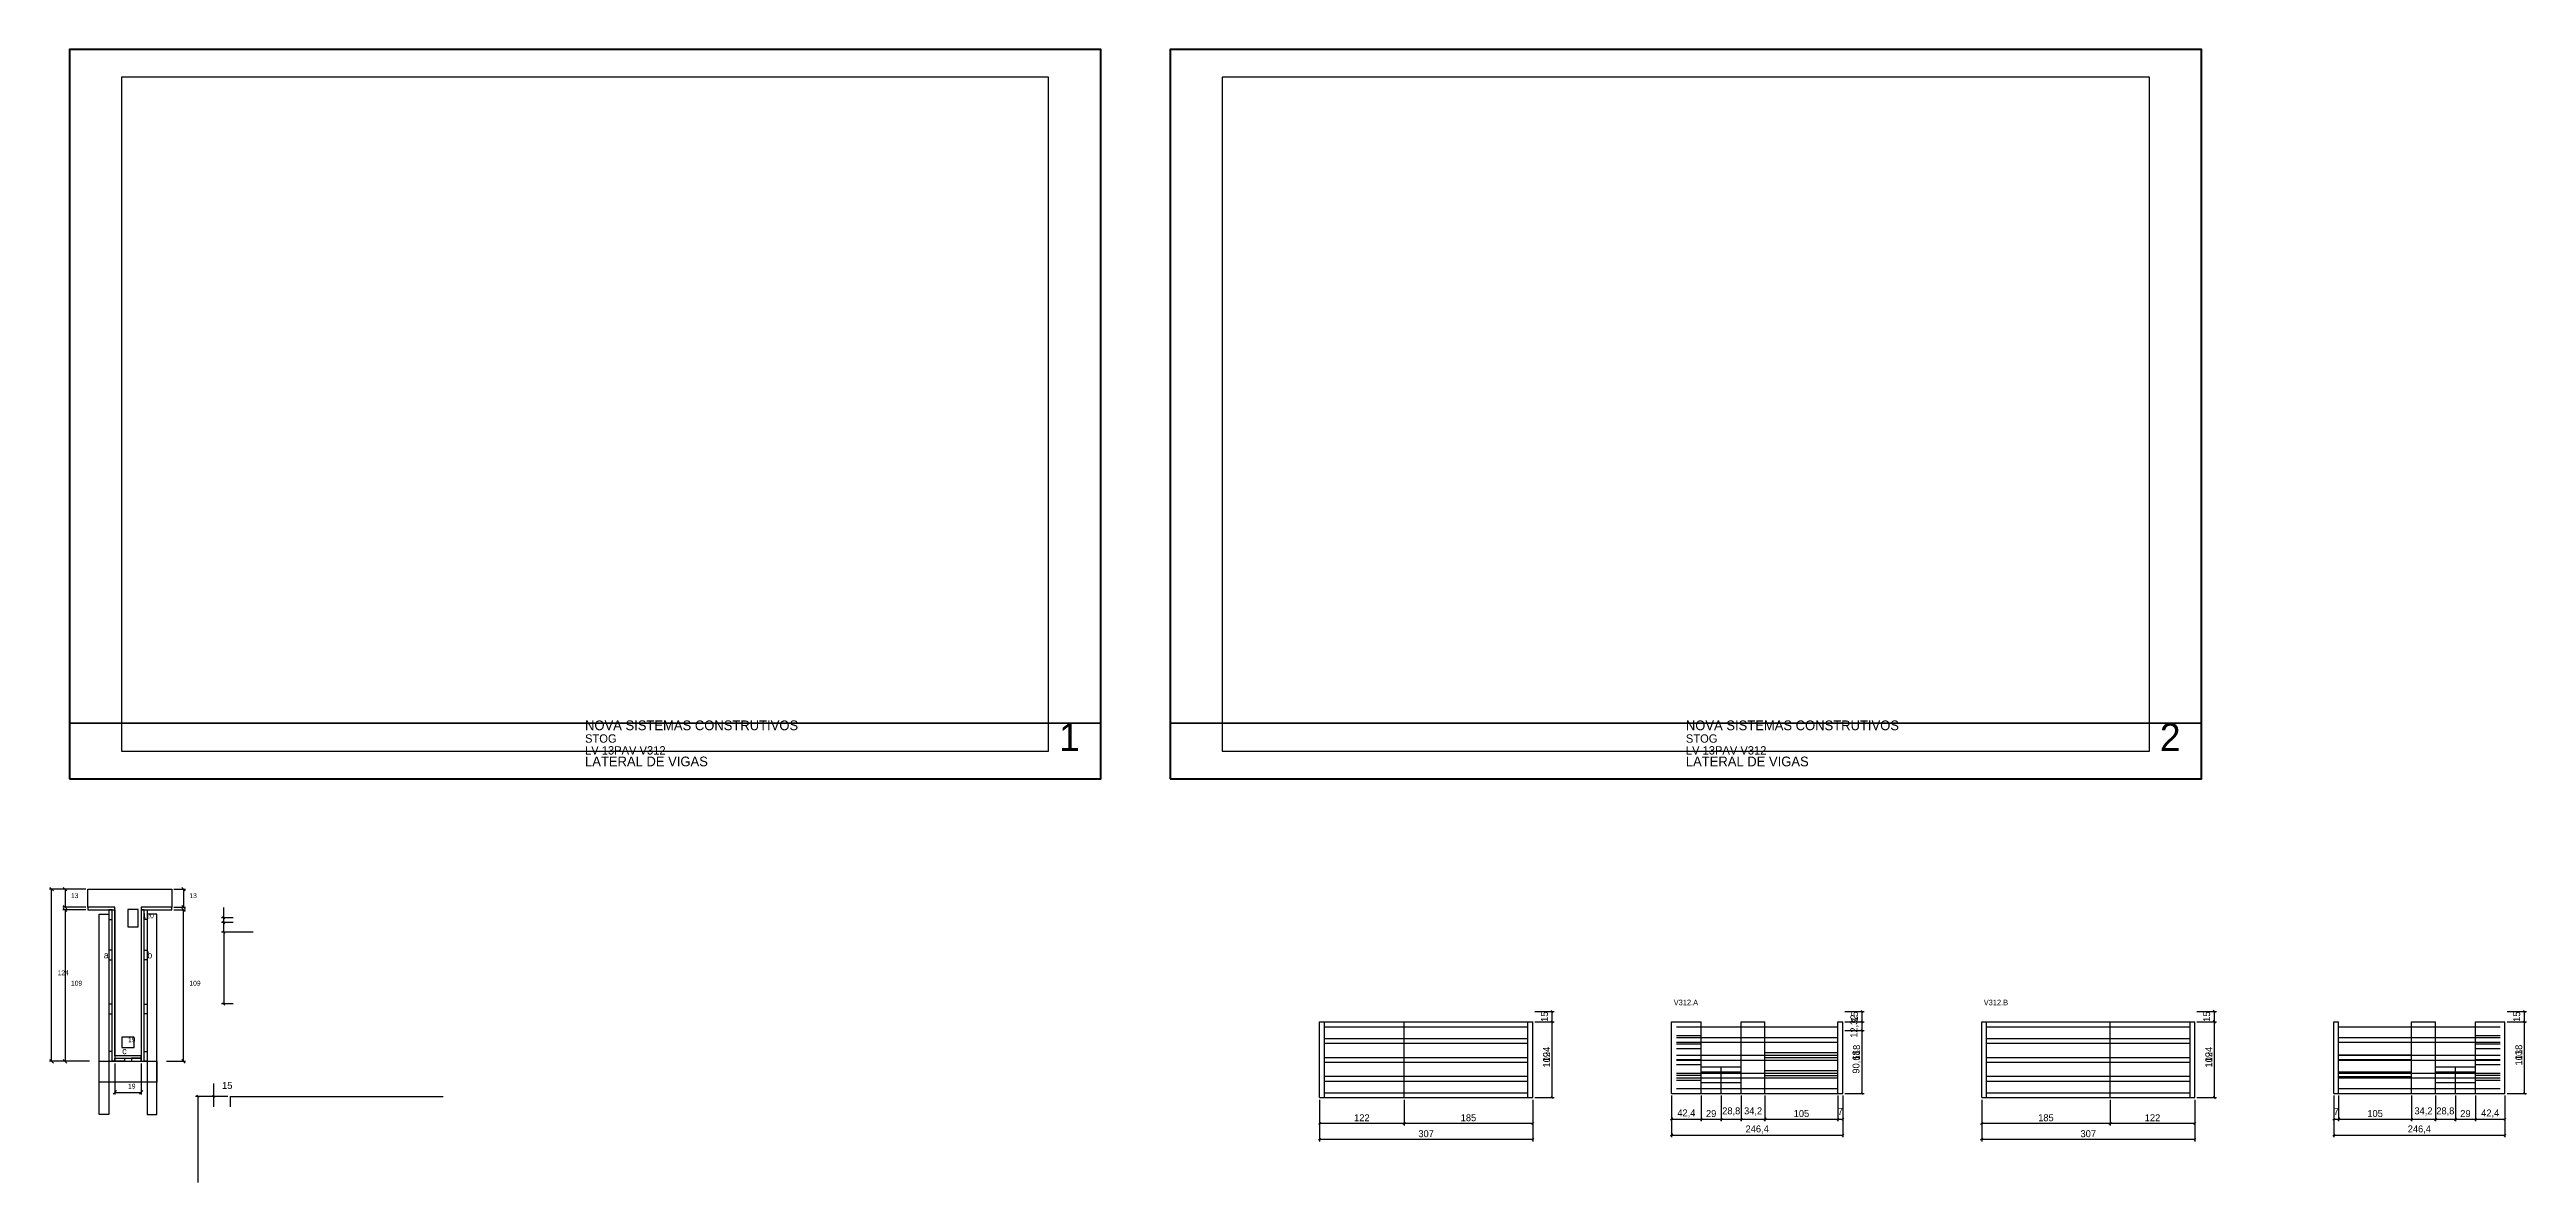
# Model space of a CAD drawing. Extents: x -9000 to 3538, y -381 to 1250.
# Drawn here: x -29 to 3538, y -381 to 1250 of the extents above.
import ezdxf

# ---------------------------------------------------------------- set-up
doc = ezdxf.new("R2010")
doc.units = 0
for name, color, linetype in [('CARIMBO', 255, 'Continuous'), ('CONCRETO', 251, 'Continuous'), ('COTA', 241, 'Continuous'), ('Cota Seção (2x)', 241, 'Continuous'), ('detalhes', 7, 'Continuous'), ('Folhas', 255, 'Continuous'), ('Madeira', 126, 'Continuous'), ('NOMENCLATURA', 7, 'Continuous'), ('Painéis', 200, 'Continuous'), ('SARR_2.2x7', 40, 'Continuous'), ('SARR_3.5x7', 81, 'Continuous')]:
    doc.layers.add(name, color=color, linetype=linetype)
doc.dimstyles.new('PAINEL', dxfattribs={"dimtxt": 10, "dimasz": 3, "dimexe": 3, "dimexo": 3, "dimgap": 3, "dimtad": 1, "dimblk": 'OBLIQUE', "dimblk1": 'OBLIQUE', "dimcen": 2.5, "dimclrd": 4, "dimclre": 4, "dimclrt": 240, "dimazin": 3, "dimtfac": 1, "dimtmove": 0, "dimatfit": 3})

# ---------------------------------------------------------------- blocks, each defined once
blk = doc.blocks.new('_OBLIQUE')
at = {"color": 0, "linetype": 'BYBLOCK'}
blk.add_line((-0.5, -0.5), (0.5, 0.5), dxfattribs=at)

msp = doc.modelspace()

# ---------------------------------------------------------------- linework, layer by layer
at = {"layer": 'CARIMBO', "lineweight": 35}
for p, q in [((0, 280), (1485, 280)), ((1585, 280), (3070, 280))]:
    msp.add_line(p, q, dxfattribs=at)
at = {"layer": 'CONCRETO', "color": 251}
msp.add_lwpolyline([(26.863, 15.25), (26.863, 41.25), (147.444, 41.25), (147.444, 15.25), (103.5, 15.25), (103.5, -198.75), (65.5, -198.75), (65.5, 15.25), (26.863, 15.25)], dxfattribs=at)
at = {"layer": 'COTA', "color": 4}
for p, q in [((23.863, 41.25), (-28.513, 41.25)), ((-25.513, -206.75), (-25.513, 41.25)), ((23.863, 41.25), (-9.194, 41.25)), ((-6.194, 41.25), (-6.194, 15.25)), ((150.444, 41.25), (167.315, 41.25)), ((164.315, 41.25), (164.315, 15.25)), ((23.863, 15.25), (-9.194, 15.25)), ((23.863, 11.25), (-9.194, 11.25)), ((-6.194, 11.25), (-6.194, -206.75)), ((150.444, 15.25), (167.315, 15.25)), ((150.444, 11.25), (167.315, 11.25)), ((164.315, -206.75), (164.315, 11.25)), ((222.202, -0.015), (222.202, 14.716)), ((235.668, -0.015), (219.202, -0.015)), ((235.668, -7.015), (219.202, -7.015)), ((235.668, -7.015), (219.202, -7.015)), ((264.668, -21.015), (219.202, -21.015)), ((264.668, -21.015), (219.202, -21.015)), ((222.202, -7.015), (222.202, -0.015)), ((222.202, -21.015), (222.202, -7.015)), ((222.202, -21.015), (222.202, -124.015)), ((235.668, -124.015), (219.202, -124.015)), ((28.9, -206.75), (-28.513, -206.75)), ((28.9, -206.75), (-9.194, -206.75)), ((65.5, -209.75), (65.5, -254.477)), ((103.5, -209.75), (103.5, -254.477)), ((140.1, -206.75), (167.315, -206.75)), ((208.016, -257.155), (208.016, -238.784)), ((65.5, -251.477), (103.5, -251.477)), ((228.393, -257.155), (181.884, -257.155)), ((184.884, -257.155), (184.884, -381.155)), ((228.393, -257.155), (205.016, -257.155)), ((208.016, -272.155), (208.016, -257.155))]:
    msp.add_line(p, q, dxfattribs=at)
at = {"layer": 'COTA'}
for p, q in [((223.702, -1.515), (220.702, 1.485)), ((220.702, -5.515), (223.702, -8.515)), ((223.702, -8.515), (220.702, -5.515)), ((220.702, -19.515), (223.702, -22.515)), ((223.702, -22.515), (220.702, -19.515)), ((220.702, -122.515), (223.702, -125.515)), ((186.384, -258.655), (183.384, -255.655)), ((209.516, -258.655), (206.516, -255.655))]:
    msp.add_line(p, q, dxfattribs=at)
at = {"layer": 'COTA', "color": 241}
for q in [(538.393, -257.155), (231.393, -272.155)]:
    msp.add_line((231.393, -257.155), q, dxfattribs=at)
at = {"layer": 'COTA'}
for points in [[(-23.013, 38.75), (-28.013, 43.75)], [(-3.694, 38.75), (-8.694, 43.75)], [(166.815, 38.75), (161.815, 43.75)], [(-8.694, 17.75), (-3.694, 12.75)], [(-3.694, 8.75), (-8.694, 13.75)], [(161.815, 17.75), (166.815, 12.75)], [(166.815, 8.75), (161.815, 13.75)], [(-28.013, -204.25), (-23.013, -209.25)], [(-8.694, -204.25), (-3.694, -209.25)], [(161.815, -204.25), (166.815, -209.25)], [(68, -248.977), (63, -253.977)], [(101, -253.977), (106, -248.977)]]:
    msp.add_lwpolyline(points, dxfattribs=at)
at = {"layer": 'Cota Seção (2x)', "color": 180}
for p, q in [((84, 11.75), (84, -13.25)), ((99, 11.75), (84, 11.75)), ((99, -13.25), (99, 11.75)), ((84, -13.25), (99, -13.25)), ((75.5, -171.75), (75.5, -186.75)), ((93.5, -171.75), (75.5, -171.75)), ((93.5, -186.75), (93.5, -171.75)), ((75.5, -186.75), (93.5, -186.75))]:
    msp.add_line(p, q, dxfattribs=at)
at = {"layer": 'Folhas', "lineweight": 50}
for points in [[(0, 200), (1485, 200), (1485, 1250), (0, 1250)], [(1585, 200), (3070, 200), (3070, 1250), (1585, 1250)]]:
    msp.add_lwpolyline(points, close=True, dxfattribs=at)
at = {"layer": 'Folhas', "lineweight": 25}
for points in [[(75, 240), (1410, 240), (1410, 1210), (75, 1210)], [(1660, 240), (2995, 240), (2995, 1210), (1660, 1210)]]:
    msp.add_lwpolyline(points, close=True, dxfattribs=at)
at = {"layer": 'Madeira', "color": 126}
for points in [[(57.1, -2.75), (61.5, -2.75), (61.5, 11.25), (57.1, 11.25), (57.1, -2.75)], [(111.9, -2.75), (107.5, -2.75), (107.5, 11.25), (111.9, 11.25), (111.9, -2.75)], [(57.1, -60.789), (61.5, -60.789), (61.5, -46.789), (57.1, -46.789), (57.1, -60.789)], [(111.9, -60.789), (107.5, -60.789), (107.5, -46.789), (111.9, -46.789), (111.9, -60.789)], [(57.1, -138.506), (61.5, -138.506), (61.5, -124.506), (57.1, -124.506), (57.1, -138.506)], [(111.9, -138.506), (107.5, -138.506), (107.5, -124.506), (111.9, -124.506), (111.9, -138.506)], [(57.1, -206.75), (61.5, -206.75), (61.5, -192.75), (57.1, -192.75), (57.1, -206.75)], [(65.5, -206.75), (65.5, -202.35), (79.5, -202.35), (79.5, -206.75), (65.5, -206.75)], [(103.5, -206.75), (103.5, -202.35), (89.5, -202.35), (89.5, -206.75), (103.5, -206.75)], [(111.9, -206.75), (107.5, -206.75), (107.5, -192.75), (111.9, -192.75), (111.9, -206.75)]]:
    msp.add_lwpolyline(points, dxfattribs=at)
at = {"layer": 'Painéis'}
for p, q in [((1800, -150), (1922, -150)), ((1800, -259), (1800, -150)), ((1922, -259), (1922, -150)), ((1922, -150), (2107, -150)), ((2107, -259), (2107, -150)), ((2307, -150), (2349.4, -150)), ((2307, -253), (2307, -150)), ((2349.4, -253), (2349.4, -150)), ((2407.2, -253), (2407.2, -150)), ((2407.2, -150), (2441.4, -150)), ((2441.4, -253), (2441.4, -150)), ((2546.4, -253), (2546.4, -150)), ((2546.4, -150), (2553.4, -150)), ((2553.4, -253), (2553.4, -150)), ((2753.4, -150), (2938.4, -150)), ((2753.4, -259), (2753.4, -150)), ((2938.4, -259), (2938.4, -150)), ((2938.4, -150), (3060.4, -150)), ((3060.4, -259), (3060.4, -150)), ((3260.4, -150), (3267.4, -150)), ((3260.4, -253), (3260.4, -150)), ((3267.4, -253), (3267.4, -150)), ((3372.4, -253), (3372.4, -150)), ((3372.4, -150), (3406.6, -150)), ((3406.6, -253), (3406.6, -150)), ((3464.4, -253), (3464.4, -150)), ((3464.4, -150), (3506.8, -150)), ((3506.8, -253), (3506.8, -150)), ((2441.4, -194), (2546.4, -194)), ((3267.4, -197.3), (3372.4, -197.3)), ((2349.4, -214.8), (2378.4, -214.8)), ((2378.4, -253), (2378.4, -214.8)), ((2378.4, -214.8), (2407.2, -214.8)), ((3406.6, -214.7), (3435.4, -214.7)), ((3435.4, -253), (3435.4, -214.7)), ((3435.4, -214.7), (3464.4, -214.7)), ((1800, -259), (1922, -259)), ((1922, -259), (2107, -259)), ((2307, -253), (2349.4, -253)), ((2349.4, -253), (2378.4, -253)), ((2378.4, -253), (2407.2, -253)), ((2407.2, -253), (2441.4, -253)), ((2441.4, -253), (2546.4, -253)), ((2546.4, -253), (2553.4, -253)), ((2753.4, -259), (2938.4, -259)), ((2938.4, -259), (3060.4, -259)), ((3260.4, -253), (3267.4, -253)), ((3267.4, -253), (3372.4, -253)), ((3372.4, -253), (3406.6, -253)), ((3406.6, -253), (3435.4, -253)), ((3435.4, -253), (3464.4, -253)), ((3464.4, -253), (3506.8, -253))]:
    msp.add_line(p, q, dxfattribs=at)
at = {"layer": 'Painéis', "color": 200}
for points in [[(65.5, 11.25), (65.5, 15.25), (26.863, 15.25), (26.863, 11.25), (65.5, 11.25)], [(61.5, 11.25), (65.5, 11.25), (65.5, -206.75), (61.5, -206.75), (61.5, 11.25)], [(147.444, 11.25), (147.444, 15.25), (103.5, 15.25), (103.5, 11.25), (147.444, 11.25)], [(107.5, 11.25), (103.5, 11.25), (103.5, -206.75), (107.5, -206.75), (107.5, 11.25)], [(103.5, -202.35), (103.5, -198.75), (65.5, -198.75), (65.5, -202.35), (103.5, -202.35)]]:
    msp.add_lwpolyline(points, dxfattribs=at)
at = {"layer": 'SARR_2.2x7'}
for p, q in [((1807, -259), (1807, -150)), ((2100, -259), (2100, -150)), ((2546.4, -253), (2546.4, -150)), ((2760.4, -259), (2760.4, -150)), ((3053.4, -259), (3053.4, -150)), ((3267.4, -253), (3267.4, -150))]:
    msp.add_line(p, q, dxfattribs=at)
for points in [[(1807, -157), (1922, -157)], [(1807, -157), (1922, -157)], [(1807, -173.75), (1922, -173.75)], [(1807, -173.75), (1922, -173.75)], [(1922, -157), (2100, -157)], [(1922, -157), (2100, -157)], [(1922, -173.75), (2100, -173.75)], [(1922, -173.75), (2100, -173.75)], [(2314, -157), (2349.4, -157)], [(2314, -169.325), (2349.4, -169.325)], [(2314, -172.25), (2349.4, -172.25)], [(2349.4, -157), (2378.4, -157)], [(2349.4, -172.25), (2378.4, -172.25)], [(2378.4, -157), (2407.2, -157)], [(2378.4, -172.25), (2407.2, -172.25)], [(2407.2, -157), (2441.4, -157)], [(2407.2, -157), (2441.4, -157)], [(2407.2, -172.25), (2441.4, -172.25)], [(2407.2, -172.25), (2441.4, -172.25)], [(2441.4, -157), (2546.4, -157)], [(2441.4, -172.25), (2546.4, -172.25)], [(2760.4, -157), (2938.4, -157)], [(2760.4, -157), (2938.4, -157)], [(2760.4, -173.75), (2938.4, -173.75)], [(2760.4, -173.75), (2938.4, -173.75)], [(2938.4, -157), (3053.4, -157)], [(2938.4, -157), (3053.4, -157)], [(2938.4, -173.75), (3053.4, -173.75)], [(2938.4, -173.75), (3053.4, -173.75)], [(3267.4, -157), (3372.4, -157)], [(3267.4, -172.25), (3372.4, -172.25)], [(3372.4, -157), (3406.6, -157)], [(3372.4, -157), (3406.6, -157)], [(3372.4, -172.25), (3406.6, -172.25)], [(3372.4, -172.25), (3406.6, -172.25)], [(3406.6, -157), (3435.4, -157)], [(3406.6, -172.25), (3435.4, -172.25)], [(3435.4, -157), (3464.4, -157)], [(3435.4, -172.25), (3464.4, -172.25)], [(3464.4, -157), (3499.8, -157)], [(3464.4, -169.325), (3499.8, -169.325)], [(3464.4, -172.25), (3499.8, -172.25)], [(1807, -180.75), (1922, -180.75)], [(1807, -180.75), (1922, -180.75)], [(1807, -201), (1922, -201)], [(1807, -201), (1922, -201)], [(1807, -208), (1922, -208)], [(1807, -208), (1922, -208)], [(1922, -180.75), (2100, -180.75)], [(1922, -180.75), (2100, -180.75)], [(1922, -201), (2100, -201)], [(1922, -201), (2100, -201)], [(1922, -208), (2100, -208)], [(1922, -208), (2100, -208)], [(2314, -179.25), (2349.4, -179.25)], [(2314, -181.494), (2349.4, -181.494)], [(2314, -188.494), (2349.4, -188.494)], [(2314, -198), (2349.4, -198)], [(2314, -204.162), (2349.4, -204.162)], [(2314, -205), (2349.4, -205)], [(2314, -211.162), (2349.4, -211.162)], [(2349.4, -179.25), (2378.4, -179.25)], [(2349.4, -198), (2378.4, -198)], [(2349.4, -205), (2378.4, -205)], [(2378.4, -179.25), (2407.2, -179.25)], [(2378.4, -198), (2407.2, -198)], [(2378.4, -205), (2407.2, -205)], [(2407.2, -179.25), (2441.4, -179.25)], [(2407.2, -179.25), (2441.4, -179.25)], [(2407.2, -198), (2441.4, -198)], [(2407.2, -198), (2441.4, -198)], [(2407.2, -205), (2441.4, -205)], [(2407.2, -205), (2441.4, -205)], [(2441.4, -179.25), (2546.4, -179.25)], [(2441.4, -198), (2546.4, -198)], [(2441.4, -201), (2546.4, -201)], [(2441.4, -205), (2546.4, -205)], [(2760.4, -180.75), (2938.4, -180.75)], [(2760.4, -180.75), (2938.4, -180.75)], [(2760.4, -201), (2938.4, -201)], [(2760.4, -201), (2938.4, -201)], [(2760.4, -208), (2938.4, -208)], [(2760.4, -208), (2938.4, -208)], [(2938.4, -180.75), (3053.4, -180.75)], [(2938.4, -180.75), (3053.4, -180.75)], [(2938.4, -201), (3053.4, -201)], [(2938.4, -201), (3053.4, -201)], [(2938.4, -208), (3053.4, -208)], [(2938.4, -208), (3053.4, -208)], [(3267.4, -179.25), (3372.4, -179.25)], [(3267.4, -198), (3372.4, -198)], [(3267.4, -204.3), (3372.4, -204.3)], [(3267.4, -205), (3372.4, -205)], [(3372.4, -179.25), (3406.6, -179.25)], [(3372.4, -179.25), (3406.6, -179.25)], [(3372.4, -198), (3406.6, -198)], [(3372.4, -198), (3406.6, -198)], [(3372.4, -205), (3406.6, -205)], [(3372.4, -205), (3406.6, -205)], [(3406.6, -179.25), (3435.4, -179.25)], [(3406.6, -198), (3435.4, -198)], [(3406.6, -205), (3435.4, -205)], [(3435.4, -179.25), (3464.4, -179.25)], [(3435.4, -198), (3464.4, -198)], [(3435.4, -205), (3464.4, -205)], [(3464.4, -179.25), (3499.8, -179.25)], [(3464.4, -181.494), (3499.8, -181.494)], [(3464.4, -188.494), (3499.8, -188.494)], [(3464.4, -198), (3499.8, -198)], [(3464.4, -204.162), (3499.8, -204.162)], [(3464.4, -205), (3499.8, -205)], [(3464.4, -211.162), (3499.8, -211.162)], [(1807, -228.25), (1922, -228.25)], [(1807, -228.25), (1922, -228.25)], [(1807, -235.25), (1922, -235.25)], [(1807, -235.25), (1922, -235.25)], [(1922, -228.25), (2100, -228.25)], [(1922, -228.25), (2100, -228.25)], [(1922, -235.25), (2100, -235.25)], [(1922, -235.25), (2100, -235.25)], [(2314, -223.75), (2349.4, -223.75)], [(2314, -226.831), (2349.4, -226.831)], [(2314, -230.75), (2349.4, -230.75)], [(2314, -233.831), (2349.4, -233.831)], [(2314, -246), (2349.4, -246)], [(2314, -246), (2349.4, -246)], [(2349.4, -221.8), (2378.4, -221.8)], [(2349.4, -223.75), (2378.4, -223.75)], [(2349.4, -230.4), (2378.4, -230.4)], [(2349.4, -230.75), (2378.4, -230.75)], [(2349.4, -237.4), (2378.4, -237.4)], [(2349.4, -246), (2378.4, -246)], [(2349.4, -246), (2378.4, -246)], [(2378.4, -221.8), (2407.2, -221.8)], [(2378.4, -223.75), (2407.2, -223.75)], [(2378.4, -230.4), (2407.2, -230.4)], [(2378.4, -230.75), (2407.2, -230.75)], [(2378.4, -237.4), (2407.2, -237.4)], [(2378.4, -246), (2407.2, -246)], [(2378.4, -246), (2407.2, -246)], [(2407.2, -223.75), (2441.4, -223.75)], [(2407.2, -223.75), (2441.4, -223.75)], [(2407.2, -230.75), (2441.4, -230.75)], [(2407.2, -230.75), (2441.4, -230.75)], [(2407.2, -246), (2441.4, -246)], [(2407.2, -246), (2441.4, -246)], [(2441.4, -220), (2546.4, -220)], [(2441.4, -223.75), (2546.4, -223.75)], [(2441.4, -227), (2546.4, -227)], [(2441.4, -230.75), (2546.4, -230.75)], [(2441.4, -246), (2546.4, -246)], [(2441.4, -246), (2546.4, -246)], [(2760.4, -228.25), (2938.4, -228.25)], [(2760.4, -228.25), (2938.4, -228.25)], [(2760.4, -235.25), (2938.4, -235.25)], [(2760.4, -235.25), (2938.4, -235.25)], [(2938.4, -228.25), (3053.4, -228.25)], [(2938.4, -228.25), (3053.4, -228.25)], [(2938.4, -235.25), (3053.4, -235.25)], [(2938.4, -235.25), (3053.4, -235.25)], [(3267.4, -221.65), (3372.4, -221.65)], [(3267.4, -223.75), (3372.4, -223.75)], [(3267.4, -228.65), (3372.4, -228.65)], [(3267.4, -230.75), (3372.4, -230.75)], [(3267.4, -246), (3372.4, -246)], [(3267.4, -246), (3372.4, -246)], [(3372.4, -223.75), (3406.6, -223.75)], [(3372.4, -223.75), (3406.6, -223.75)], [(3372.4, -230.75), (3406.6, -230.75)], [(3372.4, -230.75), (3406.6, -230.75)], [(3372.4, -246), (3406.6, -246)], [(3372.4, -246), (3406.6, -246)], [(3406.6, -221.7), (3435.4, -221.7)], [(3406.6, -223.75), (3435.4, -223.75)], [(3406.6, -230.35), (3435.4, -230.35)], [(3406.6, -230.75), (3435.4, -230.75)], [(3406.6, -237.35), (3435.4, -237.35)], [(3406.6, -246), (3435.4, -246)], [(3406.6, -246), (3435.4, -246)], [(3435.4, -221.7), (3464.4, -221.7)], [(3435.4, -223.75), (3464.4, -223.75)], [(3435.4, -230.35), (3464.4, -230.35)], [(3435.4, -230.75), (3464.4, -230.75)], [(3435.4, -237.35), (3464.4, -237.35)], [(3435.4, -246), (3464.4, -246)], [(3435.4, -246), (3464.4, -246)], [(3464.4, -223.75), (3499.8, -223.75)], [(3464.4, -226.831), (3499.8, -226.831)], [(3464.4, -230.75), (3499.8, -230.75)], [(3464.4, -233.831), (3499.8, -233.831)], [(3464.4, -246), (3499.8, -246)], [(3464.4, -246), (3499.8, -246)], [(1807, -252), (1922, -252)], [(1807, -252), (1922, -252)], [(1922, -252), (2100, -252)], [(1922, -252), (2100, -252)], [(2760.4, -252), (2938.4, -252)], [(2760.4, -252), (2938.4, -252)], [(2938.4, -252), (3053.4, -252)], [(2938.4, -252), (3053.4, -252)]]:
    msp.add_lwpolyline(points, dxfattribs=at)
at = {"layer": 'SARR_3.5x7', "color": 81}
for points in [[(43.1, 5.25), (57.1, 5.25), (57.1, -283.228), (43.1, -283.228), (43.1, 5.25)], [(125.9, 5.25), (111.9, 5.25), (111.9, -283.228), (125.9, -283.228), (125.9, 5.25)], [(43.1, -206.75), (125.9, -206.75), (125.9, -236.808), (43.1, -236.808), (43.1, -206.75)]]:
    msp.add_lwpolyline(points, dxfattribs=at)

# ---------------------------------------------------------------- texts
at = {"layer": 'CARIMBO'}
for s, height, p in [('STOG', 12, (742.5, 252)), ('NOVA SISTEMAS CONSTRUTIVOS', 14, (742.5, 270)), ('1', 40, (1425, 240)), ('STOG', 12, (2327.5, 252)), ('NOVA SISTEMAS CONSTRUTIVOS', 14, (2327.5, 270)), ('2', 40, (3010, 240)), ('LV 13PAV V312', 12, (742.5, 235)), ('LATERAL DE VIGAS', 14, (742.5, 218)), ('LV 13PAV V312', 12, (2327.5, 235)), ('LATERAL DE VIGAS', 14, (2327.5, 218))]:
    msp.add_text(s, height=height, dxfattribs=at).set_placement(p)
at = {"layer": 'COTA', "color": 1}
for s, p in [('13', (2.306, 28.25)), ('13', (172.815, 28.25)), ('124', (-17.013, -82.75)), ('109', (2.306, -97.75)), ('109', (172.815, -97.75)), ('19', (84.5, -245.977))]:
    msp.add_text(s, height=7, dxfattribs=at).set_placement(p)
at = {"layer": 'COTA', "color": 240}
msp.add_text('15', height=10, dxfattribs=at).set_placement((219.906, -246.469))
at = {"layer": 'Cota Seção (2x)', "color": 1}
for s, p in [('120', (105.5, -0.75)), ('19', (84.5, -179.25))]:
    msp.add_text(s, height=7, dxfattribs=at).set_placement(p)
at = {"layer": 'detalhes', "color": 4}
for s, p in [('a', (49.671, -58.549)), ('b', (112.214, -58.56)), ('c', (76.1, -196.514))]:
    msp.add_text(s, height=9.6, dxfattribs=at).set_placement(p)
at = {"layer": 'NOMENCLATURA'}
for s, p in [('V312.A', (2310, -126)), ('V312.B', (2756.4, -126))]:
    msp.add_text(s, height=8, dxfattribs=at).set_placement(p)

# ---------------------------------------------------------------- dimensions: what is measured, and where the dimension line sits
at = {"layer": 'COTA'}
for base, p1, p2 in [((2135, -259), (2107, -259), (2107, -135)), ((2135, -150), (2107, -150), (2107, -135)), ((2581.4, -253), (2553.4, -253), (2553.4, -135)), ((2581.4, -150), (2553.4, -150), (2553.4, -135)), ((2581.4, -162.3248), (2553.4, -162.3248), (2553.4, -150)), ((3088.4, -259), (3060.4, -259), (3060.4, -135)), ((3088.4, -150), (3060.4, -150), (3060.4, -135)), ((3534.8, -253), (3506.8, -253), (3506.8, -135)), ((3534.8, -150), (3506.8, -150), (3506.8, -135)), ((2135, -259), (2107, -259), (2107, -150)), ((2581.4, -253), (2553.4, -253), (2553.4, -162.3248)), ((3088.4, -259), (3060.4, -259), (3060.4, -150)), ((3534.8, -253), (3506.8, -253), (3506.8, -150))]:
    msp.add_linear_dim(base=base, p1=p1, p2=p2, angle=90, dimstyle='PAINEL', dxfattribs=at).render()
for base, p1, p2 in [((1800, -296), (1800, -259), (1922, -259)), ((1800, -319), (1800, -259), (2107, -259)), ((1922, -296), (1922, -259), (2107, -259)), ((2307, -290), (2307, -253), (2349.4, -253)), ((2307, -313), (2307, -253), (2553.4, -253)), ((2349.4, -290), (2349.4, -253), (2378.4, -253)), ((2378.4, -290), (2378.4, -253), (2407.2, -253)), ((2407.2, -290), (2407.2, -253), (2441.4, -253)), ((2441.4, -290), (2441.4, -253), (2546.4, -253)), ((2546.4, -290), (2546.4, -253), (2553.4, -253)), ((2753.4, -296), (2753.4, -259), (2938.4, -259)), ((2753.4, -319), (2753.4, -259), (3060.4, -259)), ((2938.4, -296), (2938.4, -259), (3060.4, -259)), ((3260.4, -290), (3260.4, -253), (3267.4, -253)), ((3260.4, -313), (3260.4, -253), (3506.8, -253)), ((3267.4, -290), (3267.4, -253), (3372.4, -253)), ((3372.4, -290), (3372.4, -253), (3406.6, -253)), ((3406.6, -290), (3406.6, -253), (3435.4, -253)), ((3435.4, -290), (3435.4, -253), (3464.4, -253)), ((3464.4, -290), (3464.4, -253), (3506.8, -253))]:
    msp.add_linear_dim(base=base, p1=p1, p2=p2, dimstyle='PAINEL', dxfattribs=at).render()

doc.saveas('drawing.dxf')
